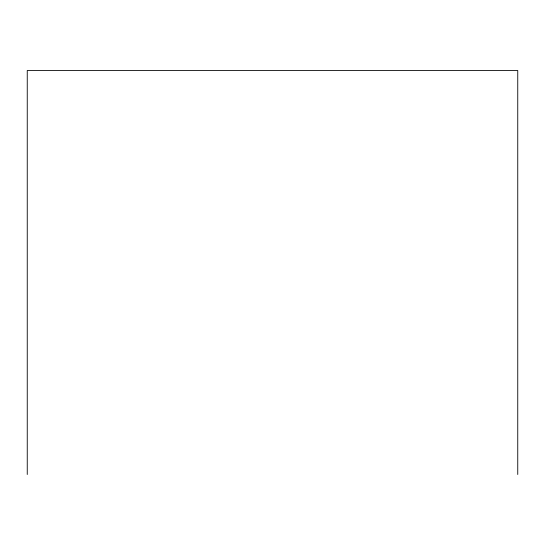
<?xml version="1.0" encoding="UTF-8"?>
<svg xmlns="http://www.w3.org/2000/svg" width="545" height="545" viewBox="0 0 545 545"><rect width="100%" height="100%" fill="white"/><g stroke="black" fill="none" stroke-linecap="round" stroke-linejoin="round"><path stroke-width="0.82" d="M517.75 474.497L517.75 70.503L27.25 70.503L27.25 474.497"/></g></svg>
